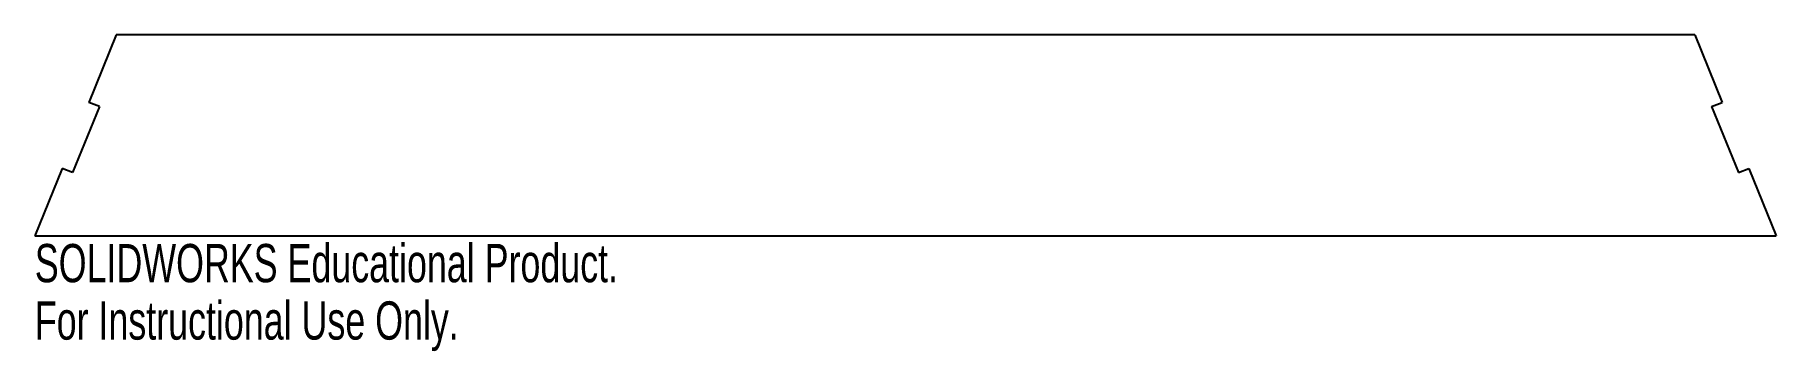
# Model space of a CAD drawing. Header units: millimetres. Extents: x -110 to 110, y -121 to -81.
import ezdxf

# ---------------------------------------------------------------- set-up
doc = ezdxf.new("R2010")
doc.units = ezdxf.units.MM
doc.styles.add('SLDTEXTSTYLE0', font='TXT', dxfattribs={"width": 0.7})

msp = doc.modelspace()

# ---------------------------------------------------------------- linework, layer by layer
at = {"color": 7, "linetype": 'Continuous', "lineweight": 25}
for p, q in [((-99.71, -80.58), (-103.17, -89.11)), ((99.71, -80.58), (-99.71, -80.58)), ((99.71, -80.58), (103.17, -89.11)), ((-101.85, -89.64), (-105.23, -97.98)), ((-101.85, -89.64), (-103.17, -89.11)), ((101.85, -89.64), (103.17, -89.11)), ((101.85, -89.64), (105.23, -97.98)), ((-106.55, -97.45), (-110, -105.98)), ((-105.23, -97.98), (-106.55, -97.45)), ((105.23, -97.98), (106.55, -97.45)), ((106.55, -97.45), (110, -105.98)), ((-110, -105.98), (110, -105.98))]:
    msp.add_line(p, q, dxfattribs=at)

# ---------------------------------------------------------------- texts
at = {"color": 7, "linetype": 'Continuous', "char_height": 4.8336, "attachment_point": 1, "style": 'SLDTEXTSTYLE0'}
for s, insert in [('SOLIDWORKS Educational Product.', (-110, -107)), ('For Instructional Use Only.', (-110, -114.25))]:
    msp.add_mtext(s, dxfattribs=dict(at, insert=insert))

doc.saveas('drawing.dxf')
